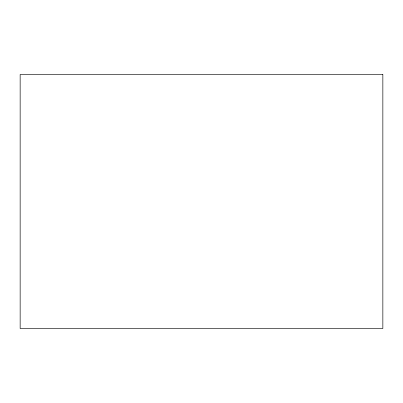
<?xml version="1.0" encoding="UTF-8"?>
<svg xmlns="http://www.w3.org/2000/svg" width="403" height="403" viewBox="0 0 403 403"><rect width="100%" height="100%" fill="white"/><g stroke="black" fill="none" stroke-linecap="round" stroke-linejoin="round"><path stroke-width="0.6" d="M382.85 74.49L20.15 74.49L20.15 328.51L382.85 328.51L382.85 74.49"/></g></svg>
